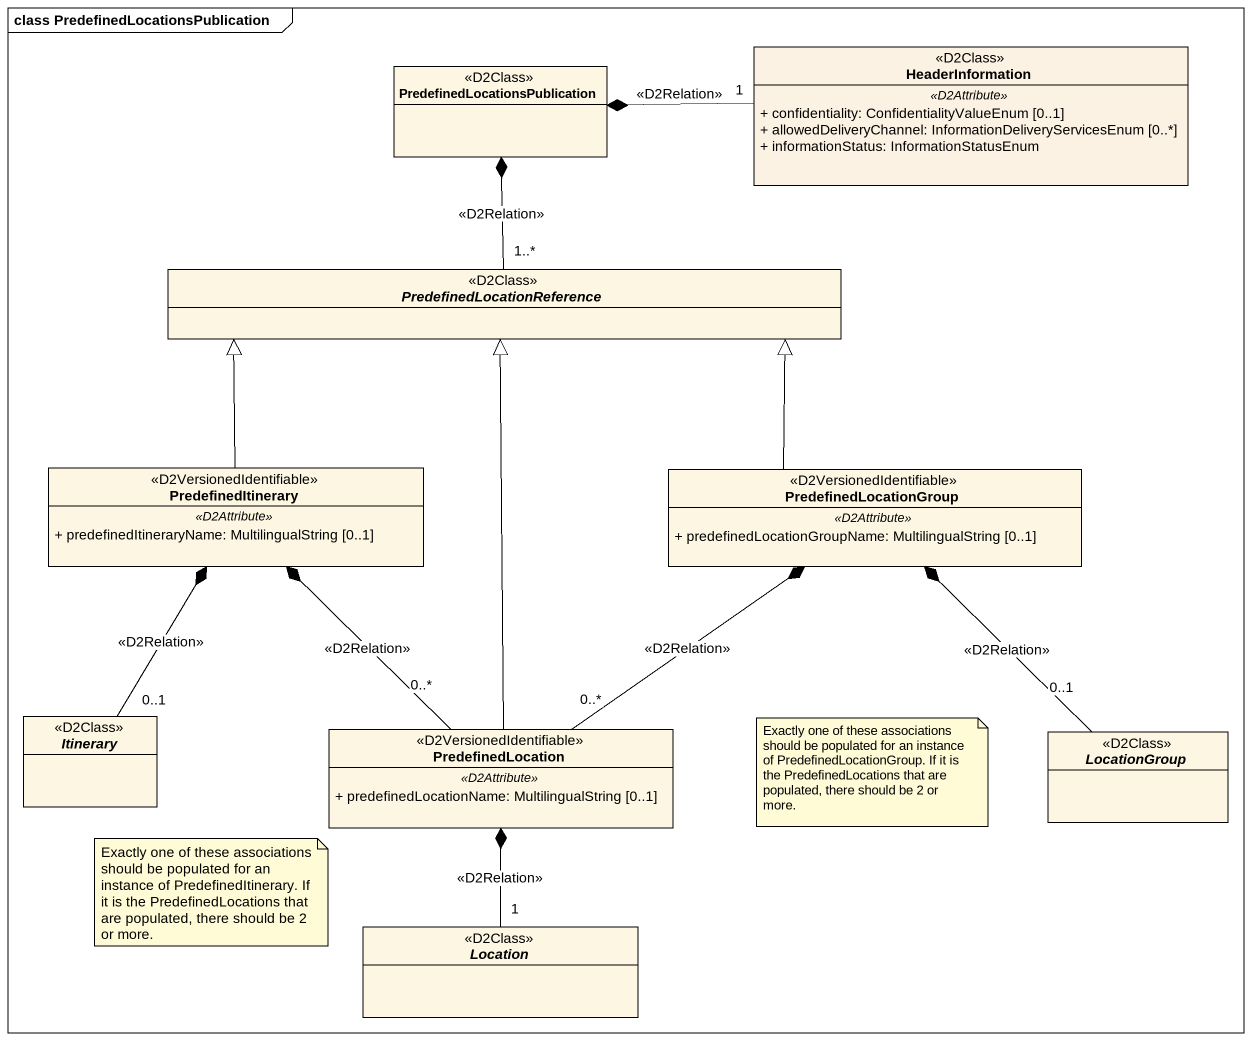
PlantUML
@startuml
mainframe class PredefinedLocationsPublication
hide circle
hide empty members
skinparam classAttributeIconSize 0
class "PredefinedLocationsPublication" as PredefinedLocationsPublicati <<D2Class>>
class HeaderInformation <<D2Class>> #FCF2E3 {
  .. <<D2Attribute>> ..
  + confidentiality: ConfidentialityValueEnum [0..1]
  + allowedDeliveryChannel: InformationDeliveryServicesEnum [0..*]
  + informationStatus: InformationStatusEnum
}
abstract class PredefinedLocationReference <<D2Class>>
class PredefinedItinerary <<D2VersionedIdentifiable>> {
  .. <<D2Attribute>> ..
  + predefinedItineraryName: MultilingualString [0..1]
}
class PredefinedLocationGroup <<D2VersionedIdentifiable>> {
  .. <<D2Attribute>> ..
  + predefinedLocationGroupName: MultilingualString [0..1]
}
abstract class Itinerary <<D2Class>>
class PredefinedLocation <<D2VersionedIdentifiable>> {
  .. <<D2Attribute>> ..
  + predefinedLocationName: MultilingualString [0..1]
}
abstract class LocationGroup <<D2Class>>
abstract class Location <<D2Class>>
HeaderInformation "1" -left-* PredefinedLocationsPublicati : <<D2Relation>>
PredefinedLocationReference "1..*" -up-* PredefinedLocationsPublicati : <<D2Relation>>
PredefinedItinerary -up-|> PredefinedLocationReference
PredefinedLocationGroup -left-|> PredefinedLocationReference
Itinerary "0..1" -up-* PredefinedItinerary : <<D2Relation>>
PredefinedLocation -up-|> PredefinedLocationReference
PredefinedLocation "0..*" -up-* PredefinedItinerary : <<D2Relation>>
PredefinedLocation "0..*" -up-* PredefinedLocationGroup : <<D2Relation>>
LocationGroup "0..1" -up-* PredefinedLocationGroup : <<D2Relation>>
Location "1" -up-* PredefinedLocation : <<D2Relation>>
note as N1
  Exactly one of these associations should be populated for an instance of PredefinedLocationGroup. If it is the PredefinedLocations that are populated, there should be 2 or more.
end note
note as N2
  Exactly one of these associations should be populated for an instance of PredefinedItinerary. If it is the PredefinedLocations that are populated, there should be 2 or more.
end note
@enduml
